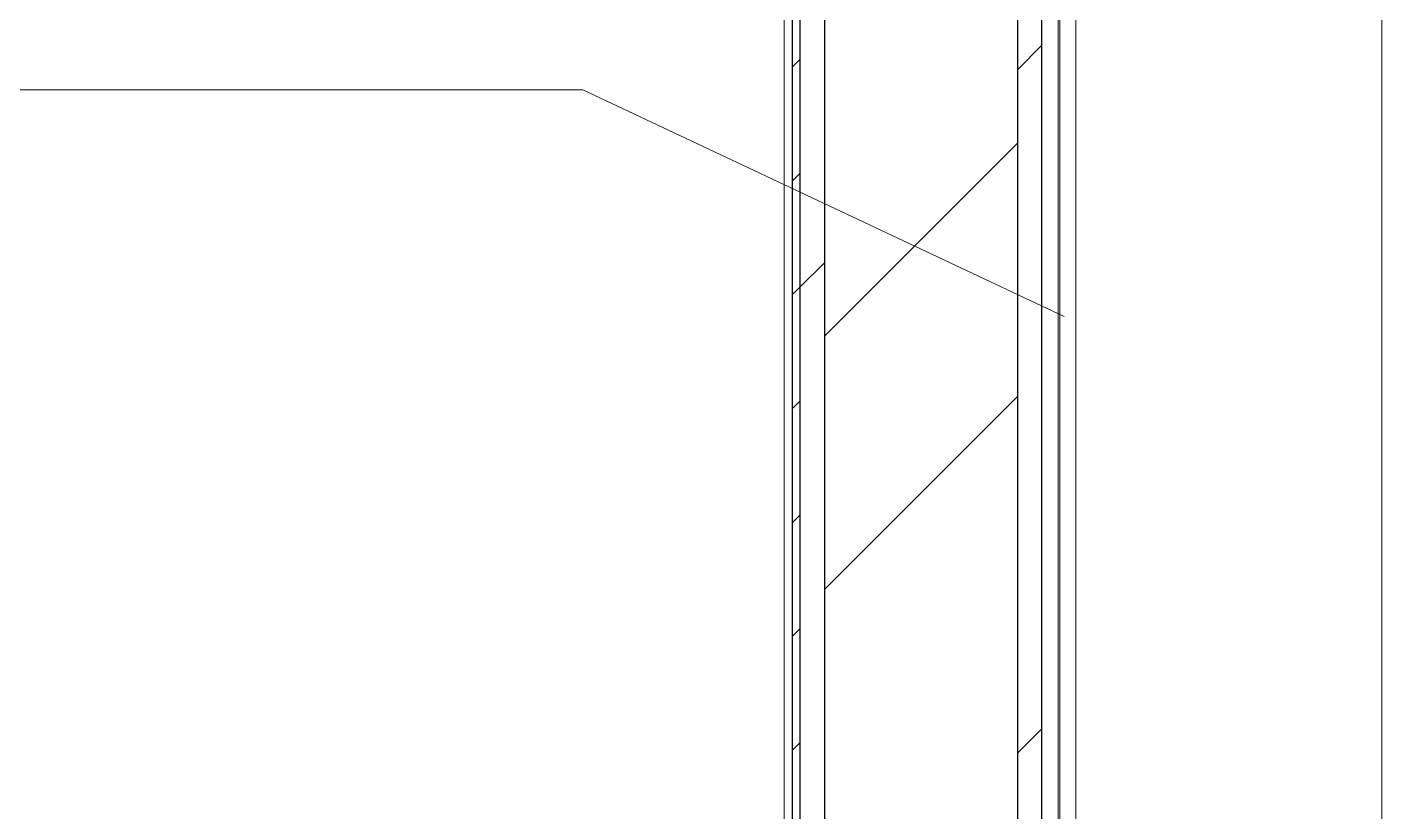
# Model space of a CAD drawing. Header units: millimetres. Extents: x -88595 to 880822, y -1054509 to -148035.
# Drawn here: x 397853 to 398694, y -269900 to -269413 of the extents above; entities that cross this region are included whole.
import ezdxf

# ---------------------------------------------------------------- set-up
doc = ezdxf.new("R2010")
doc.units = ezdxf.units.MM
for name, color, linetype, lineweight in [('Марки', 7, 'Continuous', 20), ('Оборудование', 7, 'Continuous', 18), ('Ограждение', 7, 'Continuous', 9), ('Стены наружные', 7, 'Continuous', 18)]:
    doc.layers.add(name, color=color, linetype=linetype, lineweight=lineweight)

# ---------------------------------------------------------------- blocks, each defined once
blk = doc.blocks.new('$0$ADSK_Настенный внутренний блок кондиционера1 - AS122MFERA-3266731-В_Координация_3 этаж ОВ3')
at = {"layer": 'Оборудование', "color": 150, "true_color": 0x0080ff}
for p, q in [((427.5, 0), (-427.5, 0)), ((-427.5, 0), (-427.5, -10)), ((427.5, -10), (427.5, 0)), ((-427.5, 0), (-427.5, -20)), ((427.5, -20), (427.5, 0)), ((-427.5, -170), (-427.5, -10)), ((427.5, -10), (-427.5, -10)), ((427.5, -10), (427.5, -170)), ((-427.5, -20), (-427.5, -130)), ((427.5, -130), (427.5, -20)), ((-427.5, -130), (-427.5, -200)), ((427.5, -200), (427.5, -130)), ((-427.5, -170), (-427.5, -200)), ((427.5, -200), (427.5, -170)), ((-427.5, -200), (427.5, -200))]:
    blk.add_line(p, q, dxfattribs=at)
blk = doc.blocks.new('$0$ADSK_M_Оборудование1 - ADSK_Марка_15-3198495-В_Координация_3 этаж ОВ3')
at = {"layer": 'Марки'}
blk.add_line((-3.5, 0), (3.5, 0), dxfattribs=at)
blk = doc.blocks.new('3 этаж')
at = {"layer": 'Ограждение'}
for p, q in [((410203.9, 658188.86), (410203.9, 652878.86)), ((410373.9, 652124.01), (410373.9, 658173.86))]:
    blk.add_line(p, q, dxfattribs=at)
at = {"layer": 'Стены наружные', "lineweight": 30}
for p, q in [((410213.9, 652638.86), (410213.9, 658193.86)), ((410228.9, 658198.86), (410228.9, 651978.86)), ((410348.9, 652098.86), (410348.9, 658198.86)), ((410363.9, 652113.86), (410363.9, 658193.86)), ((410208.9, 658188.86), (410208.9, 652638.86))]:
    blk.add_line(p, q, dxfattribs=at)
at = {"layer": 'Стены наружные', "linetype": 'Continuous', "lineweight": 9}
for p, q in [((410348.9, 656986.27), (410363.9, 657001.27)), ((410208.9, 656987.69), (410213.9, 656992.69)), ((410228.9, 656820.66), (410348.9, 656940.66)), ((410208.9, 656916.98), (410213.9, 656921.98)), ((410213.9, 656851.27), (410228.9, 656866.27)), ((410208.9, 656846.27), (410213.9, 656851.27)), ((410208.9, 656775.56), (410213.9, 656780.56)), ((410228.9, 656663.51), (410348.9, 656783.51)), ((410208.9, 656704.85), (410213.9, 656709.85)), ((410208.9, 656634.14), (410213.9, 656639.14)), ((410348.9, 656562.01), (410363.9, 656577.01)), ((410208.9, 656563.43), (410213.9, 656568.43))]:
    blk.add_line(p, q, dxfattribs=at)

msp = doc.modelspace()

# ---------------------------------------------------------------- linework, layer by layer
at = {"layer": 'Марки'}
msp.add_line((398497, -269592.83), (398198.25, -269452.24), dxfattribs=at)

# ---------------------------------------------------------------- block references
at = {"layer": 'Марки', "xscale": 99.99999999999993, "yscale": 99.99999999999993, "zscale": 99.99999999999993}
msp.add_blockref('$0$ADSK_M_Оборудование1 - ADSK_Марка_15-3198495-В_Координация_3 этаж ОВ3', (397848.25, -269452.24), dxfattribs=at)
at = {"layer": 'Оборудование', "color": 5, "true_color": 0x0000ff}
msp.add_blockref('3 этаж', (-11880.65, -926425.79), dxfattribs=at)
at = {"layer": 'Оборудование', "color": 150, "true_color": 0x0080ff, "rotation": 90.00000000004323}
msp.add_blockref('$0$ADSK_Настенный внутренний блок кондиционера1 - AS122MFERA-3266731-В_Координация_3 этаж ОВ3', (398494.25, -269800.43), dxfattribs=at)

doc.saveas('drawing.dxf')
